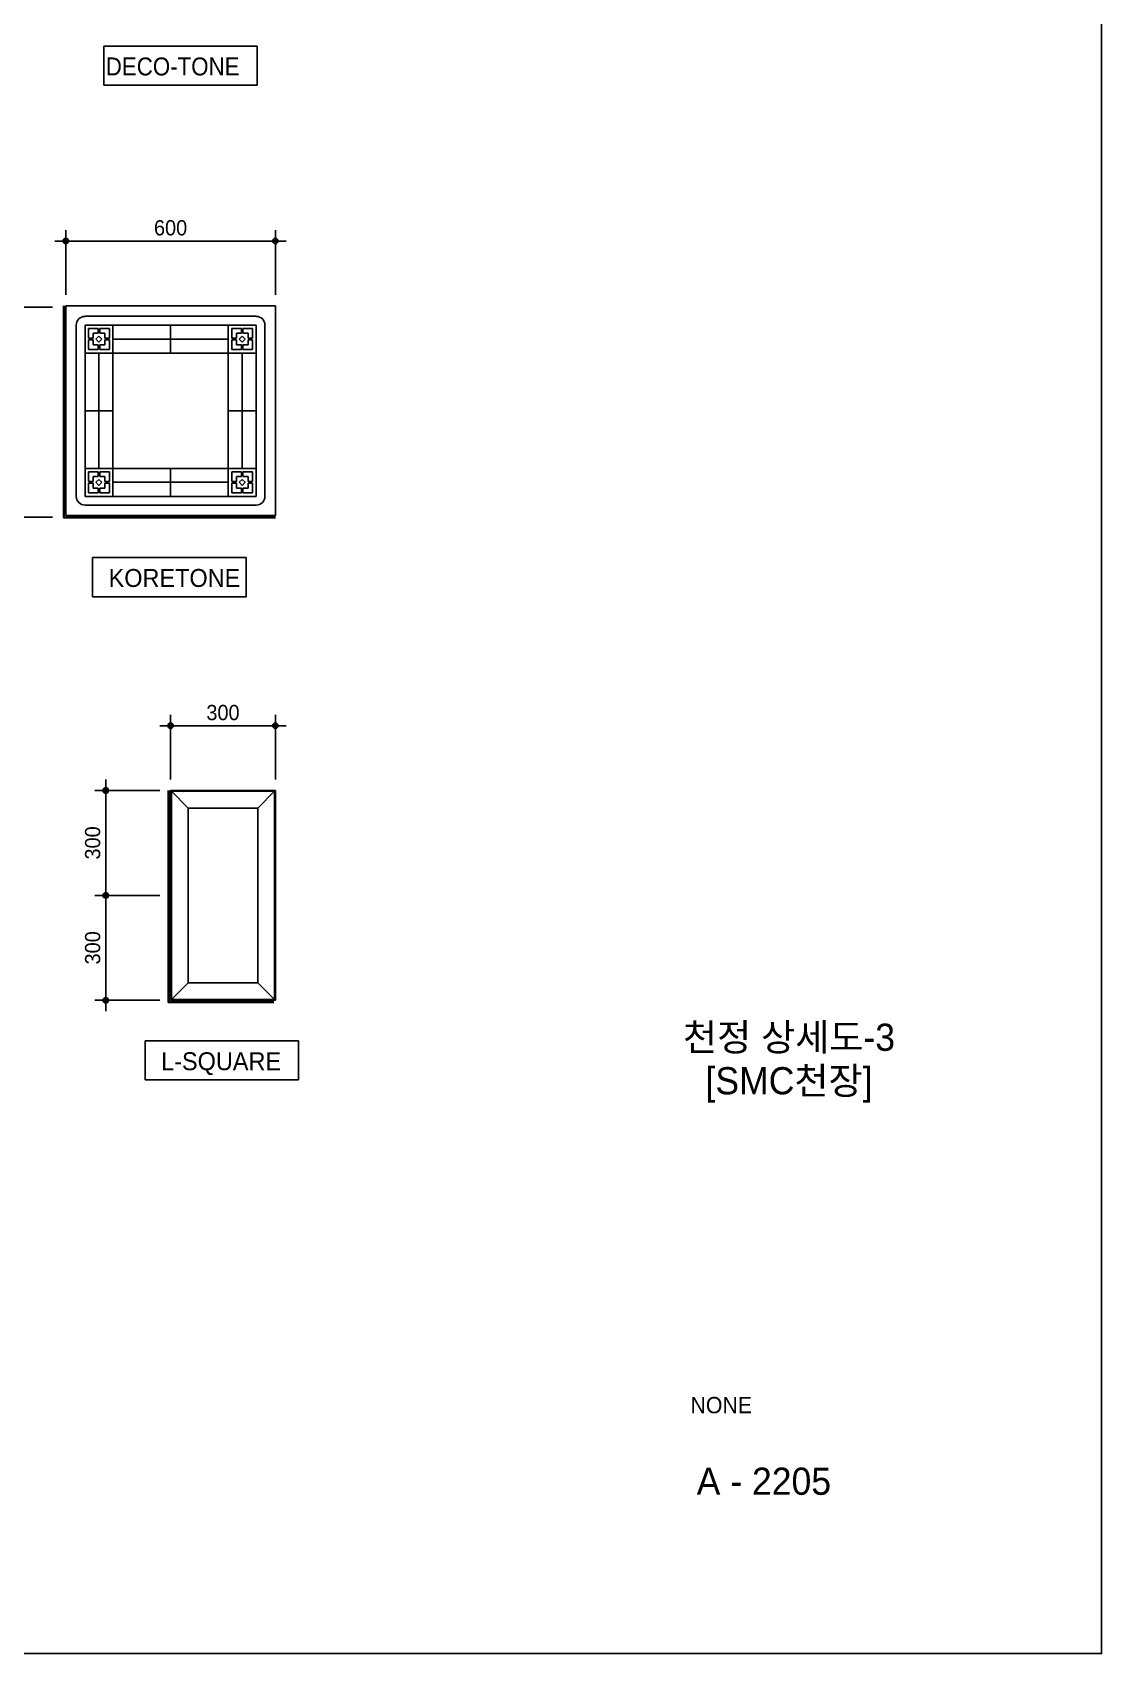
# Model space of a CAD drawing. Header units: millimetres. Extents: x 0 to 21000, y 0 to 5940.
# Drawn here: x 20017 to 21000, y 0 to 1491 of the extents above; entities that cross this region are included whole.
import ezdxf
from ezdxf.enums import TextEntityAlignment as Align

# ---------------------------------------------------------------- set-up
doc = ezdxf.new("R2010")
doc.units = ezdxf.units.MM
for name, color, linetype in [('2', 7, 'Continuous'), ('3TEX', 3, 'Continuous'), ('4A.TEC FORM-TEXT', 3, 'Continuous'), ('4A.TEC TEXT 2', 3, 'Continuous'), ('DIM', 7, 'Continuous')]:
    doc.layers.add(name, color=color, linetype=linetype)
doc.styles.add('1', font='')
doc.styles.add('나눔고딕', font='')
doc.styles.add('돋움', font='')
doc.styles.get('1').set_extended_font_data('Dotum')
doc.styles.get('나눔고딕').set_extended_font_data('Dotum')
doc.styles.get('돋움').set_extended_font_data('Dotum')
doc.dimstyles.new('SAMOO-3', dxfattribs={"dimscale": 300, "dimtxt": 3.0005, "dimasz": 1, "dimexe": 2, "dimexo": 2, "dimgap": 1, "dimtad": 1, "dimdec": 0, "dimdsep": 46, "dimlunit": 6, "dimtxsty": '1', "dimblk1": 'DIMDOT', "dimblk2": 'DIMDOT', "dimsah": 1, "dimcen": 2.5, "dimdle": 1.5, "dimclrd": 8, "dimclre": 8, "dimclrt": 3, "dimadec": 0, "dimazin": 0, "dimtfac": 1, "dimtdec": 0, "dimtix": 1, "dimtmove": 2, "dimatfit": 3, "dimldrblk": 'DIMDOT', "dimfxl": 1, "dimtvp": 1, "dimtolj": 1, "dimtzin": 0, "dimarcsym": 0})

# ---------------------------------------------------------------- blocks, each defined once
blk = doc.blocks.new('DIMDOT')
at = {"color": 0}
blk.add_line((-2, 0), (2, 0), dxfattribs=at)
for radius in [0.5, 0.25]:
    blk.add_circle((0, 0), radius, dxfattribs=at)
blk = doc.blocks.new('*D3102')
at = {"layer": 'Defpoints', "color": 0, "transparency": 16777216}
for p in [(20047.3, 1299), (20047.3, 1239.4), (20240.1, 1239.4)]:
    blk.add_point(p, dxfattribs=at)
at = {"layer": 'DIM', "color": 8, "lineweight": -2, "transparency": 16777216}
for p, q in [((20047.3, 1249.4), (20047.3, 1309)), ((20235.1, 1299), (20052.3, 1299)), ((20240.1, 1249.4), (20240.1, 1309))]:
    blk.add_line(p, q, dxfattribs=at)
at = {"layer": 'DIM', "color": 8, "lineweight": -2, "transparency": 16777216, "xscale": 5, "yscale": 5, "zscale": 5, "rotation": 180}
blk.add_blockref('DIMDOT', (20047.3, 1299), dxfattribs=at)
at = {"layer": 'DIM', "color": 8, "lineweight": -2, "transparency": 16777216, "xscale": 5, "yscale": 5, "zscale": 5}
blk.add_blockref('DIMDOT', (20240.1, 1299), dxfattribs=at)
at = {"layer": 'DIM', "color": 3, "transparency": 16777216, "insert": (20143.7, 1311.1), "char_height": 14, "attachment_point": 5, "style": '1'}
blk.add_mtext('\\A1;600', dxfattribs=at)
blk = doc.blocks.new('*D3108')
at = {"layer": 'Defpoints', "color": 0, "transparency": 16777216}
for p in [(20045.1, 1238.1), (19985.5, 1045.2), (20045.1, 1045.2)]:
    blk.add_point(p, dxfattribs=at)
at = {"layer": 'DIM', "color": 8, "lineweight": -2, "transparency": 16777216}
for p, q in [((20035.1, 1238.1), (19975.5, 1238.1)), ((19985.5, 1233.1), (19985.5, 1050.2)), ((20035.1, 1045.2), (19975.5, 1045.2))]:
    blk.add_line(p, q, dxfattribs=at)
at = {"layer": 'DIM', "color": 8, "lineweight": -2, "transparency": 16777216, "xscale": 5, "yscale": 5, "zscale": 5}
for p, rotation in [((19985.5, 1238.1), 90), ((19985.5, 1045.2), 270)]:
    blk.add_blockref('DIMDOT', p, dxfattribs=dict(at, rotation=rotation))
at = {"layer": 'DIM', "color": 3, "transparency": 16777216, "insert": (19973.5, 1141.7), "char_height": 14, "attachment_point": 5, "rotation": 90, "style": '1'}
blk.add_mtext('\\A1;600', dxfattribs=at)
blk = doc.blocks.new('*D3116')
at = {"layer": 'Defpoints', "color": 0, "transparency": 16777216}
for p in [(20143.7, 853.3), (20143.7, 793.7), (20240.1, 793.7)]:
    blk.add_point(p, dxfattribs=at)
at = {"layer": 'DIM', "color": 8, "lineweight": -2, "transparency": 16777216}
for p, q in [((20143.7, 803.7), (20143.7, 863.3)), ((20235.1, 853.3), (20148.7, 853.3)), ((20240.1, 803.7), (20240.1, 863.3))]:
    blk.add_line(p, q, dxfattribs=at)
at = {"layer": 'DIM', "color": 8, "lineweight": -2, "transparency": 16777216, "xscale": 5, "yscale": 5, "zscale": 5, "rotation": 180}
blk.add_blockref('DIMDOT', (20143.7, 853.3), dxfattribs=at)
at = {"layer": 'DIM', "color": 8, "lineweight": -2, "transparency": 16777216, "xscale": 5, "yscale": 5, "zscale": 5}
blk.add_blockref('DIMDOT', (20240.1, 853.3), dxfattribs=at)
at = {"layer": 'DIM', "color": 3, "transparency": 16777216, "insert": (20191.9, 865.3), "char_height": 14, "attachment_point": 5, "style": '1'}
blk.add_mtext('\\A1;300', dxfattribs=at)
blk = doc.blocks.new('*D3127')
at = {"layer": 'Defpoints', "color": 0, "transparency": 16777216}
for p in [(20143.7, 793.7), (20084.1, 697.2), (20143.7, 697.2)]:
    blk.add_point(p, dxfattribs=at)
at = {"layer": 'DIM', "color": 8, "lineweight": -2, "transparency": 16777216}
for p, q in [((20133.7, 793.7), (20074.1, 793.7)), ((20084.1, 788.7), (20084.1, 702.2)), ((20133.7, 697.2), (20074.1, 697.2))]:
    blk.add_line(p, q, dxfattribs=at)
at = {"layer": 'DIM', "color": 8, "lineweight": -2, "transparency": 16777216, "xscale": 5, "yscale": 5, "zscale": 5}
for p, rotation in [((20084.1, 793.7), 90), ((20084.1, 697.2), 270)]:
    blk.add_blockref('DIMDOT', p, dxfattribs=dict(at, rotation=rotation))
at = {"layer": 'DIM', "color": 3, "transparency": 16777216, "insert": (20072.1, 745.5), "char_height": 14, "attachment_point": 5, "rotation": 90, "style": '1'}
blk.add_mtext('\\A1;300', dxfattribs=at)
blk = doc.blocks.new('*D3128')
at = {"layer": 'Defpoints', "color": 0, "transparency": 16777216}
for p in [(20084.1, 697.2), (20143.7, 697.2), (20143.7, 600.8)]:
    blk.add_point(p, dxfattribs=at)
at = {"layer": 'DIM', "color": 8, "lineweight": -2, "transparency": 16777216}
for p, q in [((20133.7, 697.2), (20074.1, 697.2)), ((20084.1, 605.8), (20084.1, 692.2)), ((20133.7, 600.8), (20074.1, 600.8))]:
    blk.add_line(p, q, dxfattribs=at)
at = {"layer": 'DIM', "color": 8, "lineweight": -2, "transparency": 16777216, "xscale": 5, "yscale": 5, "zscale": 5}
for p, rotation in [((20084.1, 697.2), 90), ((20084.1, 600.8), 270)]:
    blk.add_blockref('DIMDOT', p, dxfattribs=dict(at, rotation=rotation))
at = {"layer": 'DIM', "color": 3, "transparency": 16777216, "insert": (20072.1, 649), "char_height": 14, "attachment_point": 5, "rotation": 90, "style": '1'}
blk.add_mtext('\\A1;300', dxfattribs=at)

msp = doc.modelspace()

# ---------------------------------------------------------------- linework, layer by layer
at = {"color": 7}
for p, q in [((20223.4, 1478.3), (20082.2, 1478.3)), ((20082.2, 1478.3), (20082.2, 1442.3)), ((20223.4, 1442.3), (20223.4, 1478.3)), ((20082.2, 1442.3), (20223.4, 1442.3)), ((20047.3, 1046.5), (20047.3, 1239.4)), ((20047.3, 1239.4), (20240.1, 1239.4)), ((20240.1, 1239.4), (20240.1, 1046.5)), ((20065, 1229.8), (20222.5, 1229.8)), ((20056.9, 1064.2), (20056.9, 1221.7)), ((20065, 1064.2), (20065, 1221.7)), ((20065, 1221.7), (20222.5, 1221.7)), ((20068.2, 1218.5), (20068.2, 1209.6)), ((20077.1, 1218.5), (20068.2, 1218.5)), ((20068.2, 1209.6), (20072.4, 1209.6)), ((20068.2, 1208.1), (20068.2, 1199.2)), ((20068.2, 1208.1), (20072.4, 1208.1)), ((20072.4, 1214.3), (20072.4, 1209.6)), ((20077.1, 1214.3), (20072.4, 1214.3)), ((20072.4, 1208.1), (20072.4, 1203.5)), ((20075.1, 1208.9), (20077.8, 1211.6)), ((20075.1, 1208.9), (20077.8, 1206.1)), ((20077.1, 1214.3), (20077.1, 1218.5)), ((20077.8, 1211.6), (20080.6, 1208.9)), ((20077.8, 1206.1), (20080.6, 1208.9)), ((20087.5, 1218.5), (20078.6, 1218.5)), ((20078.6, 1214.3), (20078.6, 1218.5)), ((20083.2, 1214.3), (20078.6, 1214.3)), ((20083.2, 1209.6), (20083.2, 1214.3)), ((20083.2, 1209.6), (20087.5, 1209.6)), ((20083.2, 1203.5), (20083.2, 1208.1)), ((20083.2, 1208.1), (20087.5, 1208.1)), ((20087.5, 1209.6), (20087.5, 1218.5)), ((20087.5, 1199.2), (20087.5, 1208.1)), ((20090.7, 1064.2), (20090.7, 1221.7)), ((20090.7, 1208.9), (20196.7, 1208.9)), ((20143.7, 1221.7), (20143.7, 1196)), ((20196.7, 1221.7), (20196.7, 1064.2)), ((20200, 1209.6), (20200, 1218.5)), ((20200, 1218.5), (20208.9, 1218.5)), ((20204.2, 1209.6), (20200, 1209.6)), ((20204.2, 1208.1), (20200, 1208.1)), ((20200, 1199.2), (20200, 1208.1)), ((20204.2, 1209.6), (20204.2, 1214.3)), ((20204.2, 1214.3), (20208.9, 1214.3)), ((20204.2, 1203.5), (20204.2, 1208.1)), ((20209.6, 1211.6), (20206.8, 1208.9)), ((20209.6, 1206.1), (20206.8, 1208.9)), ((20208.9, 1214.3), (20208.9, 1218.5)), ((20212.4, 1208.9), (20209.6, 1211.6)), ((20212.4, 1208.9), (20209.6, 1206.1)), ((20210.3, 1214.3), (20210.3, 1218.5)), ((20210.3, 1218.5), (20219.2, 1218.5)), ((20210.3, 1214.3), (20215, 1214.3)), ((20215, 1214.3), (20215, 1209.6)), ((20219.2, 1209.6), (20215, 1209.6)), ((20219.2, 1208.1), (20215, 1208.1)), ((20215, 1208.1), (20215, 1203.5)), ((20219.2, 1218.5), (20219.2, 1209.6)), ((20219.2, 1208.1), (20219.2, 1199.2)), ((20222.5, 1221.7), (20222.5, 1064.2)), ((20230.5, 1221.7), (20230.5, 1064.2)), ((20065, 1196), (20222.5, 1196)), ((20068.2, 1199.2), (20077.1, 1199.2)), ((20072.4, 1203.5), (20077.1, 1203.5)), ((20077.1, 1199.2), (20077.1, 1203.5)), ((20077.8, 1089.9), (20077.8, 1196)), ((20078.6, 1203.5), (20083.2, 1203.5)), ((20078.6, 1199.2), (20078.6, 1203.5)), ((20078.6, 1199.2), (20087.5, 1199.2)), ((20208.9, 1199.2), (20200, 1199.2)), ((20208.9, 1203.5), (20204.2, 1203.5)), ((20208.9, 1199.2), (20208.9, 1203.5)), ((20209.6, 1196), (20209.6, 1089.9)), ((20210.3, 1199.2), (20210.3, 1203.5)), ((20215, 1203.5), (20210.3, 1203.5)), ((20219.2, 1199.2), (20210.3, 1199.2)), ((20065, 1143), (20090.7, 1143)), ((20196.7, 1143), (20222.5, 1143)), ((20222.5, 1089.9), (20065, 1089.9)), ((20143.7, 1089.9), (20143.7, 1064.2)), ((20068.2, 1086.7), (20077.1, 1086.7)), ((20068.2, 1077.8), (20068.2, 1086.7)), ((20068.2, 1077.8), (20072.4, 1077.8)), ((20068.2, 1076.3), (20072.4, 1076.3)), ((20068.2, 1067.4), (20068.2, 1076.3)), ((20072.4, 1082.5), (20077.1, 1082.5)), ((20072.4, 1077.8), (20072.4, 1082.5)), ((20072.4, 1071.7), (20072.4, 1076.3)), ((20075.1, 1077.1), (20077.8, 1079.8)), ((20075.1, 1077.1), (20077.8, 1074.3)), ((20077.1, 1086.7), (20077.1, 1082.5)), ((20077.8, 1079.8), (20080.6, 1077.1)), ((20077.8, 1074.3), (20080.6, 1077.1)), ((20078.6, 1086.7), (20078.6, 1082.5)), ((20078.6, 1086.7), (20087.5, 1086.7)), ((20078.6, 1082.5), (20083.2, 1082.5)), ((20083.2, 1082.5), (20083.2, 1077.8)), ((20083.2, 1077.8), (20087.5, 1077.8)), ((20083.2, 1076.3), (20087.5, 1076.3)), ((20083.2, 1076.3), (20083.2, 1071.7)), ((20087.5, 1086.7), (20087.5, 1077.8)), ((20087.5, 1076.3), (20087.5, 1067.4)), ((20196.7, 1077.1), (20090.7, 1077.1)), ((20200, 1086.7), (20200, 1077.8)), ((20208.9, 1086.7), (20200, 1086.7)), ((20204.2, 1077.8), (20200, 1077.8)), ((20200, 1076.3), (20200, 1067.4)), ((20204.2, 1076.3), (20200, 1076.3)), ((20204.2, 1082.5), (20204.2, 1077.8)), ((20208.9, 1082.5), (20204.2, 1082.5)), ((20204.2, 1076.3), (20204.2, 1071.7)), ((20209.6, 1079.8), (20206.8, 1077.1)), ((20209.6, 1074.3), (20206.8, 1077.1)), ((20208.9, 1086.7), (20208.9, 1082.5)), ((20212.4, 1077.1), (20209.6, 1079.8)), ((20212.4, 1077.1), (20209.6, 1074.3)), ((20219.2, 1086.7), (20210.3, 1086.7)), ((20210.3, 1086.7), (20210.3, 1082.5)), ((20215, 1082.5), (20210.3, 1082.5)), ((20215, 1077.8), (20215, 1082.5)), ((20219.2, 1077.8), (20215, 1077.8)), ((20215, 1071.7), (20215, 1076.3)), ((20219.2, 1076.3), (20215, 1076.3)), ((20219.2, 1077.8), (20219.2, 1086.7)), ((20219.2, 1067.4), (20219.2, 1076.3)), ((20222.5, 1064.2), (20065, 1064.2)), ((20077.1, 1067.4), (20068.2, 1067.4)), ((20077.1, 1071.7), (20072.4, 1071.7)), ((20077.1, 1071.7), (20077.1, 1067.4)), ((20078.6, 1071.7), (20078.6, 1067.4)), ((20083.2, 1071.7), (20078.6, 1071.7)), ((20087.5, 1067.4), (20078.6, 1067.4)), ((20200, 1067.4), (20208.9, 1067.4)), ((20204.2, 1071.7), (20208.9, 1071.7)), ((20208.9, 1071.7), (20208.9, 1067.4)), ((20210.3, 1071.7), (20215, 1071.7)), ((20210.3, 1071.7), (20210.3, 1067.4)), ((20210.3, 1067.4), (20219.2, 1067.4)), ((20240.1, 1046.5), (20047.3, 1046.5)), ((20222.5, 1056.2), (20065, 1056.2)), ((20213.2, 1007.9), (20072, 1007.9)), ((20072, 1007.9), (20072, 971.9)), ((20213.2, 971.9), (20213.2, 1007.9)), ((20072, 971.9), (20213.2, 971.9)), ((20224.1, 616.9), (20239.4, 601.5)), ((20261.4, 563.5), (20120.2, 563.5)), ((20120.2, 563.5), (20120.2, 527.5)), ((20261.4, 527.5), (20261.4, 563.5)), ((20120.2, 527.5), (20261.4, 527.5))]:
    msp.add_line(p, q, dxfattribs=at)
msp.add_lwpolyline([(16800, 0), (21000, 0), (21000, 2970), (16800, 2970)], close=True)
for centre, start, end in [((20065, 1221.7), 90, 180), ((20222.5, 1221.7), 0, 90), ((20065, 1064.2), 180, 270), ((20222.5, 1064.2), 270, 0)]:
    msp.add_arc(centre, 8.04, start, end, dxfattribs=at)
at = {"layer": '2', "color": 7}
for p, q in [((20045.1, 1239.4), (20045.1, 1044.4)), ((20045.9, 1239.4), (20045.9, 1045.1)), ((20045.1, 1044.4), (20240.1, 1044.4)), ((20045.9, 1045.1), (20240.1, 1045.1)), ((20141.6, 793.7), (20141.6, 598.7)), ((20142.3, 793.7), (20142.3, 599.4)), ((20143.7, 793.7), (20143.7, 600.8)), ((20240.1, 793.7), (20143.7, 793.7)), ((20144.4, 793), (20144.4, 601.5)), ((20239.4, 793), (20144.4, 793)), ((20159.8, 777.6), (20144.4, 793)), ((20224.1, 777.6), (20239.4, 793)), ((20239.4, 601.5), (20239.4, 793)), ((20240.1, 600.8), (20240.1, 793.7)), ((20159.8, 777.6), (20159.8, 616.9)), ((20224.1, 777.6), (20159.8, 777.6)), ((20224.1, 616.9), (20224.1, 777.6)), ((20159.8, 616.9), (20144.4, 601.5)), ((20159.8, 616.9), (20224.1, 616.9)), ((20141.6, 598.7), (20238.6, 598.7)), ((20142.3, 599.4), (20238.6, 599.4)), ((20143.7, 600.8), (20240.1, 600.8)), ((20144.4, 601.5), (20239.4, 601.5))]:
    msp.add_line(p, q, dxfattribs=at)

# ---------------------------------------------------------------- texts
at = {"layer": '3TEX', "color": 3, "lineweight": 50, "style": '1', "width": 0.95}
msp.add_text('DECO-TONE', height=16.5, dxfattribs=at).set_placement((20084.1, 1451.3))
at = {"layer": '3TEX', "color": 3, "lineweight": 50, "style": '1'}
for s, p in [('KORETONE', (20086.7, 980.9)), ('L-SQUARE', (20135, 536.5))]:
    msp.add_text(s, height=16.5, dxfattribs=at).set_placement(p)
at = {"layer": '4A.TEC FORM-TEXT', "style": '돋움'}
msp.add_text('A - 2205', height=25, dxfattribs=at).set_placement((20689.4, 146), align=Align.CENTER)
at = {"layer": '4A.TEC TEXT 2', "style": '나눔고딕'}
for s, height, p in [('천정 상세도-3', 25, (20712.5, 554.3)), ('[SMC천장]', 25, (20712.5, 514.3)), ('NONE', 15, (20650.2, 221))]:
    msp.add_text(s, height=height, dxfattribs=at).set_placement(p, align=Align.CENTER)

# ---------------------------------------------------------------- dimensions: what is measured, and where the dimension line sits
at = {"layer": 'DIM'}
for base, p1, p2, text, picture, middle in [((20047.3, 1299), (20240.1, 1239.4), (20047.3, 1239.4), '600', '*D3102', (20143.7, 1311.1)), ((20143.7, 853.3), (20240.1, 793.7), (20143.7, 793.7), '300', '*D3116', (20191.9, 865.3))]:
    dim = msp.add_linear_dim(base=base, p1=p1, p2=p2, text=text, dimstyle='SAMOO-3', override={"dimscale": 5, "dimtxt": 2.8}, dxfattribs=at)
    dim.commit()
    dim.dimension.update_dxf_attribs({"geometry": picture, "text_midpoint": middle})
for base, p1, p2, angle, text, picture, middle in [((19985.5, 1045.2), (20045.1, 1238.1), (20045.1, 1045.2), 90, '600', '*D3108', (19973.5, 1141.7)), ((20084.1, 697.2), (20143.7, 793.7), (20143.7, 697.2), 90, '300', '*D3127', (20072.1, 745.5)), ((20084.1, 697.2), (20143.7, 600.8), (20143.7, 697.2), 270, '300', '*D3128', (20072.1, 649))]:
    dim = msp.add_linear_dim(base=base, p1=p1, p2=p2, angle=angle, text=text, dimstyle='SAMOO-3', override={"dimscale": 5, "dimtxt": 2.8}, dxfattribs=at)
    dim.commit()
    dim.dimension.update_dxf_attribs({"geometry": picture, "text_midpoint": middle})

doc.saveas('drawing.dxf')
